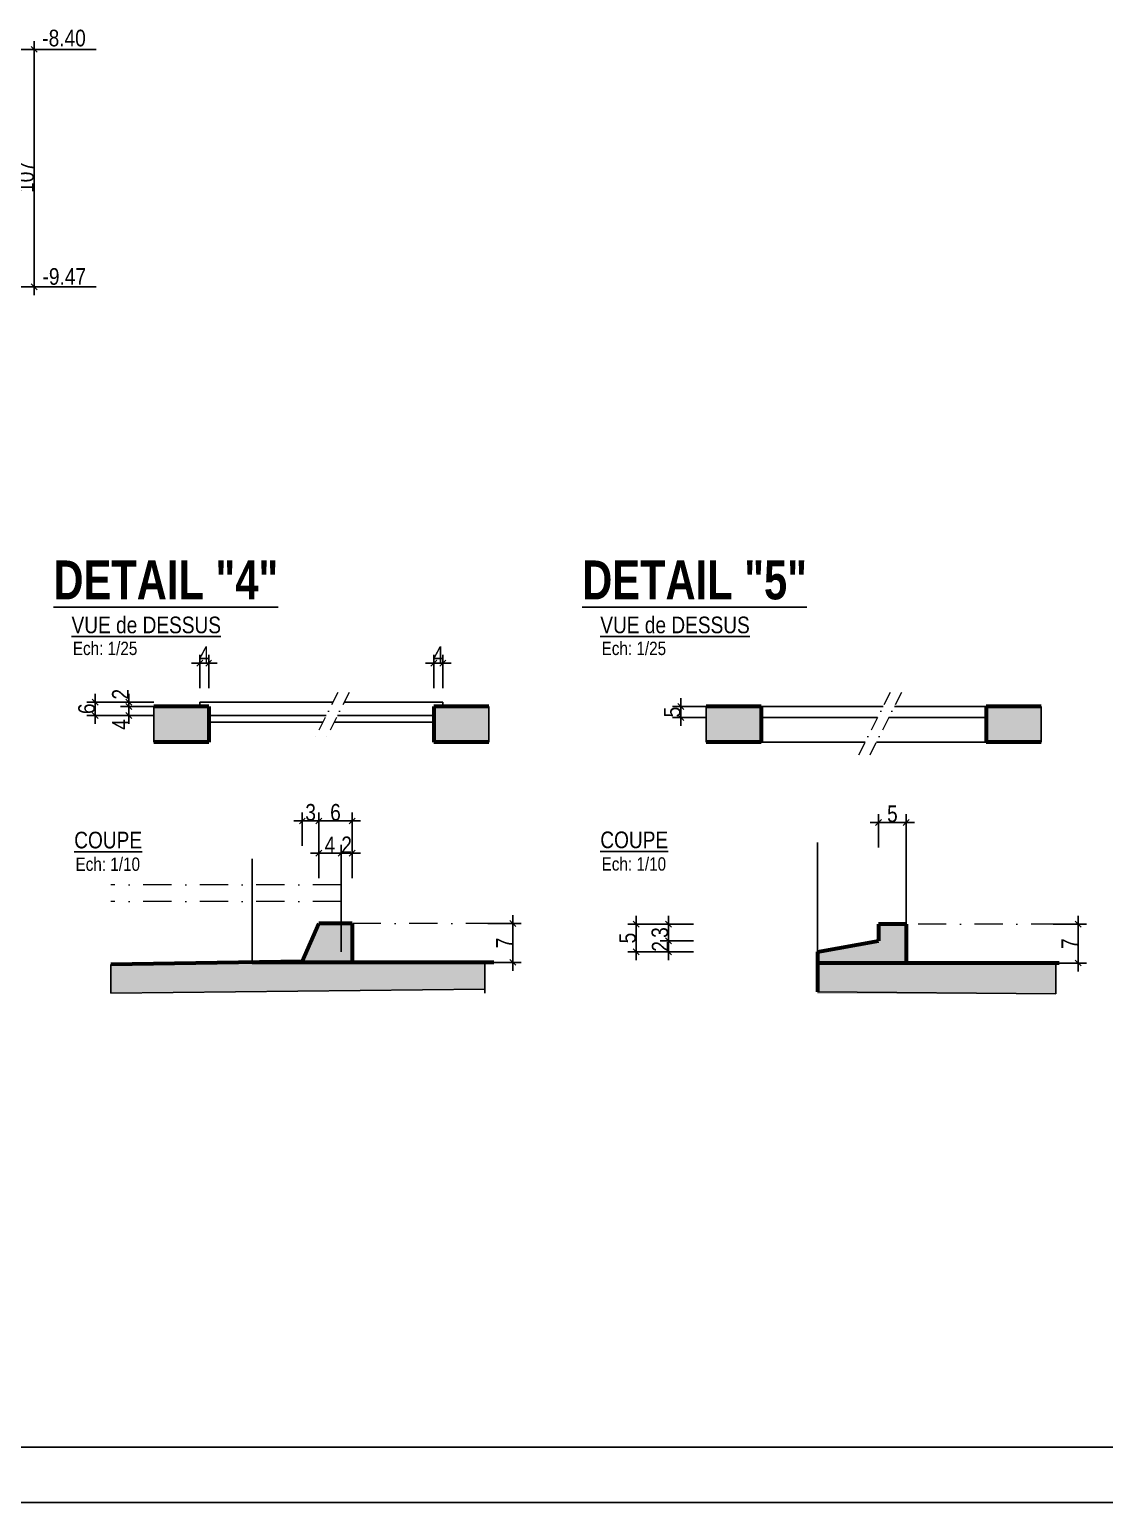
# Model space of a CAD drawing. Header units: millimetres. Extents: x 0 to 26991, y -21919 to -4.
# Drawn here: x 24496 to 25464, y -21919 to -20592 of the extents above; entities that cross this region are included whole.
import ezdxf
from ezdxf.enums import TextEntityAlignment as Align

# ---------------------------------------------------------------- set-up
doc = ezdxf.new("R2010")
doc.units = ezdxf.units.MM
doc.linetypes.add('CACHEX2', pattern=[19.05, 12.7, -6.35])
doc.linetypes.add('TIRETPTX2', pattern=[50.8, 25.4, -12.7, 0, -12.7])
for name, color, linetype in [('01_cote_gen', 4, 'Continuous'), ('01_linteaux', 2, 'Continuous'), ('01_poch_BN', 9, 'Continuous'), ('01_poch_murs', 253, 'Continuous'), ('01_texte', 230, 'Continuous'), ('AA_COTES', 2, 'Continuous')]:
    doc.layers.add(name, color=color, linetype=linetype)
doc.layers.add('01_murs_coup', color=5, linetype='Continuous', lineweight=60)
doc.layers.add('01_tram_axes', color=2, linetype='TIRETPTX2', lineweight=9)
doc.styles.add('ARIAL NA', font='ARIALN.TTF')
doc.styles.add('impact', font='impact.ttf')
doc.styles.add('STYLE2', font='ARIALN.TTF')
doc.dimstyles.new('JB10', dxfattribs={"dimscale": 0.1, "dimtxt": 150, "dimasz": 15, "dimexe": 0.1, "dimexo": 0.1, "dimgap": 0.09, "dimtad": 1, "dimdec": 1, "dimlfac": 0.2, "dimdsep": 46, "dimtxsty": 'STYLE2', "dimblk1": 'BOND_G', "dimblk2": 'BOND_D', "dimsah": 1, "dimcen": 1.5, "dimdle": 0.01, "dimse1": 1, "dimse2": 1, "dimclrd": 4, "dimclre": 2, "dimclrt": 6, "dimazin": 2, "dimtfac": 2.333333, "dimtdec": 1, "dimtix": 1, "dimtmove": 2, "dimatfit": 3, "dimldrblk": 'BOND_G', "dimfxl": 1, "dimtolj": 1, "dimtzin": 0, "dimarcsym": 0})
doc.dimstyles.new('JB25', dxfattribs={"dimscale": 0.1, "dimtxt": 150, "dimasz": 15, "dimexe": 0.1, "dimexo": 0.1, "dimgap": 0.09, "dimtad": 1, "dimdec": 1, "dimlfac": 0.5, "dimdsep": 46, "dimtxsty": 'STYLE2', "dimblk1": 'BOND_G', "dimblk2": 'BOND_D', "dimsah": 1, "dimcen": 1.5, "dimdle": 0.01, "dimse1": 1, "dimse2": 1, "dimclrd": 4, "dimclre": 2, "dimclrt": 6, "dimazin": 2, "dimtfac": 2.333333, "dimtdec": 1, "dimtix": 1, "dimtmove": 2, "dimatfit": 3, "dimldrblk": 'BOND_G', "dimfxl": 1, "dimtolj": 1, "dimtzin": 0, "dimarcsym": 0})

# ---------------------------------------------------------------- blocks, each defined once
blk = doc.blocks.new('BOND_G')
at = {"layer": 'AA_COTES', "color": 0}
for p, q in [((0, -5), (0, 15)), ((5, 0), (-5, 0)), ((1.77, 1.77), (-1.77, -1.77))]:
    blk.add_line(p, q, dxfattribs=at)
blk = doc.blocks.new('BOND_D')
at = {"layer": 'AA_COTES', "color": 0}
for p, q in [((5, 0), (-5, 0)), ((-1.77, -1.77), (1.77, 1.77)), ((0, 5), (0, -15))]:
    blk.add_line(p, q, dxfattribs=at)
blk = doc.blocks.new('*D3571')
at = {"layer": '01_cote_gen', "color": 4, "lineweight": -2, "transparency": 16777216}
blk.add_line((24758.1, -21304.9), (24785.1, -21304.9), dxfattribs=at)
at = {"layer": 'Defpoints', "color": 0, "transparency": 16777216}
for p in [(24786.6, -21304.9), (24756.6, -21397.3), (24786.6, -21397.3)]:
    blk.add_point(p, dxfattribs=at)
at = {"layer": '01_cote_gen', "color": 4, "lineweight": -2, "transparency": 16777216, "xscale": 1.5, "yscale": 1.5, "zscale": 1.5, "rotation": 180}
blk.add_blockref('BOND_G', (24756.6, -21304.9), dxfattribs=at)
at = {"layer": '01_cote_gen', "color": 4, "lineweight": -2, "transparency": 16777216, "xscale": 1.5, "yscale": 1.5, "zscale": 1.5}
blk.add_blockref('BOND_D', (24786.6, -21304.9), dxfattribs=at)
at = {"layer": '01_cote_gen', "color": 6, "transparency": 16777216, "insert": (24771.6, -21297.2), "char_height": 15, "attachment_point": 5, "style": 'STYLE2'}
blk.add_mtext('\\A1;6', dxfattribs=at)
blk = doc.blocks.new('*D3572')
at = {"layer": '01_cote_gen', "color": 4, "lineweight": -2, "transparency": 16777216}
blk.add_line((24758.1, -21333.9), (24775.1, -21333.9), dxfattribs=at)
at = {"layer": 'Defpoints', "color": 0, "transparency": 16777216}
for p in [(24756.6, -21327.4), (24776.6, -21333.9), (24776.6, -21338.9)]:
    blk.add_point(p, dxfattribs=at)
at = {"layer": '01_cote_gen', "color": 4, "lineweight": -2, "transparency": 16777216, "xscale": 1.5, "yscale": 1.5, "zscale": 1.5, "rotation": 180}
blk.add_blockref('BOND_G', (24756.6, -21333.9), dxfattribs=at)
at = {"layer": '01_cote_gen', "color": 4, "lineweight": -2, "transparency": 16777216, "xscale": 1.5, "yscale": 1.5, "zscale": 1.5}
blk.add_blockref('BOND_D', (24776.6, -21333.9), dxfattribs=at)
at = {"layer": '01_cote_gen', "color": 6, "transparency": 16777216, "insert": (24766.6, -21326.4), "char_height": 15, "attachment_point": 5, "style": 'STYLE2'}
blk.add_mtext('\\A1;4', dxfattribs=at)
blk = doc.blocks.new('*D3568')
at = {"layer": '01_cote_gen', "color": 4, "lineweight": -2, "transparency": 16777216}
blk.add_line((24778.1, -21333.9), (24785.1, -21333.9), dxfattribs=at)
at = {"layer": 'Defpoints', "color": 0, "transparency": 16777216}
for p in [(24786.6, -21330), (24786.6, -21333.9), (24776.6, -21344.1)]:
    blk.add_point(p, dxfattribs=at)
at = {"layer": '01_cote_gen', "color": 4, "lineweight": -2, "transparency": 16777216, "xscale": 1.5, "yscale": 1.5, "zscale": 1.5, "rotation": 180}
blk.add_blockref('BOND_G', (24776.6, -21333.9), dxfattribs=at)
at = {"layer": '01_cote_gen', "color": 4, "lineweight": -2, "transparency": 16777216, "xscale": 1.5, "yscale": 1.5, "zscale": 1.5}
blk.add_blockref('BOND_D', (24786.6, -21333.9), dxfattribs=at)
at = {"layer": '01_cote_gen', "color": 6, "transparency": 16777216, "insert": (24781.6, -21326.4), "char_height": 15, "attachment_point": 5, "style": 'STYLE2'}
blk.add_mtext('\\A1;2', dxfattribs=at)
blk = doc.blocks.new('*D3573')
at = {"layer": '01_cote_gen', "color": 4, "lineweight": -2, "transparency": 16777216}
blk.add_line((24931.4, -21398.8), (24931.4, -21430.8), dxfattribs=at)
at = {"layer": 'Defpoints', "color": 0, "transparency": 16777216}
for p in [(24786.6, -21397.3), (24805.5, -21432.3), (24931.4, -21432.3)]:
    blk.add_point(p, dxfattribs=at)
at = {"layer": '01_cote_gen', "color": 4, "lineweight": -2, "transparency": 16777216, "xscale": 1.5, "yscale": 1.5, "zscale": 1.5}
for name, p, rotation in [('BOND_G', (24931.4, -21397.3), 90), ('BOND_D', (24931.4, -21432.3), 270)]:
    blk.add_blockref(name, p, dxfattribs=dict(at, rotation=rotation))
at = {"layer": '01_cote_gen', "color": 6, "transparency": 16777216, "insert": (24923.8, -21414.8), "char_height": 15, "attachment_point": 5, "rotation": 90, "style": 'STYLE2'}
blk.add_mtext('\\A1;7', dxfattribs=at)
blk = doc.blocks.new('*D3574')
at = {"layer": '01_cote_gen', "color": 4, "lineweight": -2, "transparency": 16777216}
blk.add_line((24743.2, -21304.9), (24755.1, -21304.9), dxfattribs=at)
at = {"layer": 'Defpoints', "color": 0, "transparency": 16777216}
for p in [(24756.6, -21304.9), (24756.6, -21397.3), (24741.7, -21431.6)]:
    blk.add_point(p, dxfattribs=at)
at = {"layer": '01_cote_gen', "color": 4, "lineweight": -2, "transparency": 16777216, "xscale": 1.5, "yscale": 1.5, "zscale": 1.5, "rotation": 180}
blk.add_blockref('BOND_G', (24741.7, -21304.9), dxfattribs=at)
at = {"layer": '01_cote_gen', "color": 4, "lineweight": -2, "transparency": 16777216, "xscale": 1.5, "yscale": 1.5, "zscale": 1.5}
blk.add_blockref('BOND_D', (24756.6, -21304.9), dxfattribs=at)
at = {"layer": '01_cote_gen', "color": 6, "transparency": 16777216, "insert": (24749.2, -21297.2), "char_height": 15, "attachment_point": 5, "style": 'STYLE2'}
blk.add_mtext('\\A1;3', dxfattribs=at)
blk = doc.blocks.new('*D3575')
at = {"layer": '01_cote_gen', "color": 4, "lineweight": -2, "transparency": 16777216}
blk.add_line((24585.4, -21208.3), (24585.4, -21203.3), dxfattribs=at)
at = {"layer": 'Defpoints', "color": 0, "transparency": 16777216}
for p in [(24585.4, -21201.8), (24657.4, -21201.8), (24673.3, -21209.8)]:
    blk.add_point(p, dxfattribs=at)
at = {"layer": '01_cote_gen', "color": 4, "lineweight": -2, "transparency": 16777216, "xscale": 1.5, "yscale": 1.5, "zscale": 1.5}
for name, p, rotation in [('BOND_D', (24585.4, -21201.8), 90), ('BOND_G', (24585.4, -21209.8), 270)]:
    blk.add_blockref(name, p, dxfattribs=dict(at, rotation=rotation))
at = {"layer": '01_cote_gen', "color": 6, "transparency": 16777216, "insert": (24577.9, -21218), "char_height": 15, "attachment_point": 5, "rotation": 90, "style": 'STYLE2'}
blk.add_mtext('\\A1;4', dxfattribs=at)
blk = doc.blocks.new('*D3569')
at = {"layer": '01_cote_gen', "color": 4, "lineweight": -2, "transparency": 16777216}
blk.add_line((24555.1, -21208.3), (24555.1, -21199.3), dxfattribs=at)
at = {"layer": 'Defpoints', "color": 0, "transparency": 16777216}
for p in [(24555.1, -21197.8), (24597.9, -21197.8), (24597, -21209.8)]:
    blk.add_point(p, dxfattribs=at)
at = {"layer": '01_cote_gen', "color": 4, "lineweight": -2, "transparency": 16777216, "xscale": 1.5, "yscale": 1.5, "zscale": 1.5}
for name, p, rotation in [('BOND_D', (24555.1, -21197.8), 90), ('BOND_G', (24555.1, -21209.8), 270)]:
    blk.add_blockref(name, p, dxfattribs=dict(at, rotation=rotation))
at = {"layer": '01_cote_gen', "color": 6, "transparency": 16777216, "insert": (24547.5, -21203.8), "char_height": 15, "attachment_point": 5, "rotation": 90, "style": 'STYLE2'}
blk.add_mtext('\\A1;6', dxfattribs=at)
blk = doc.blocks.new('*D3570')
at = {"layer": '01_cote_gen', "color": 4, "lineweight": -2, "transparency": 16777216}
blk.add_line((24585.4, -21200.3), (24585.4, -21199.3), dxfattribs=at)
at = {"layer": 'Defpoints', "color": 0, "transparency": 16777216}
for p in [(24577.6, -21197.8), (24577.9, -21201.8), (24585.4, -21197.8)]:
    blk.add_point(p, dxfattribs=at)
at = {"layer": '01_cote_gen', "color": 4, "lineweight": -2, "transparency": 16777216, "xscale": 1.5, "yscale": 1.5, "zscale": 1.5}
for name, p, rotation in [('BOND_D', (24585.4, -21197.8), 90), ('BOND_G', (24585.4, -21201.8), 270)]:
    blk.add_blockref(name, p, dxfattribs=dict(at, rotation=rotation))
at = {"layer": '01_cote_gen', "color": 6, "transparency": 16777216, "insert": (24577.8, -21190.7), "char_height": 15, "attachment_point": 5, "rotation": 90, "style": 'STYLE2'}
blk.add_mtext('\\A1;2', dxfattribs=at)
blk = doc.blocks.new('*D3576')
at = {"layer": '01_cote_gen', "color": 4, "lineweight": -2, "transparency": 16777216}
for p, q in [((24647.9, -21162.7), (24646.4, -21162.7)), ((24657.4, -21162.7), (24649.4, -21162.7)), ((24658.9, -21162.7), (24660.4, -21162.7))]:
    blk.add_line(p, q, dxfattribs=at)
at = {"layer": 'Defpoints', "color": 0, "transparency": 16777216}
for p in [(24649.4, -21162.7), (24649.4, -21197.8), (24657.4, -21201.8)]:
    blk.add_point(p, dxfattribs=at)
at = {"layer": '01_cote_gen', "color": 4, "lineweight": -2, "transparency": 16777216, "xscale": 1.5, "yscale": 1.5, "zscale": 1.5}
blk.add_blockref('BOND_D', (24649.4, -21162.7), dxfattribs=at)
at = {"layer": '01_cote_gen', "color": 4, "lineweight": -2, "transparency": 16777216, "xscale": 1.5, "yscale": 1.5, "zscale": 1.5, "rotation": 180}
blk.add_blockref('BOND_G', (24657.4, -21162.7), dxfattribs=at)
at = {"layer": '01_cote_gen', "color": 6, "transparency": 16777216, "insert": (24653.4, -21155.2), "char_height": 15, "attachment_point": 5, "style": 'STYLE2'}
blk.add_mtext('\\A1;4', dxfattribs=at)
blk = doc.blocks.new('*D3577')
at = {"layer": '01_cote_gen', "color": 4, "lineweight": -2, "transparency": 16777216}
for p, q in [((24858.8, -21162.7), (24857.3, -21162.7)), ((24868.3, -21162.7), (24860.3, -21162.7)), ((24869.8, -21162.7), (24871.3, -21162.7))]:
    blk.add_line(p, q, dxfattribs=at)
at = {"layer": 'Defpoints', "color": 0, "transparency": 16777216}
for p in [(24860.3, -21162.7), (24860.3, -21201.8), (24868.3, -21201.8)]:
    blk.add_point(p, dxfattribs=at)
at = {"layer": '01_cote_gen', "color": 4, "lineweight": -2, "transparency": 16777216, "xscale": 1.5, "yscale": 1.5, "zscale": 1.5}
blk.add_blockref('BOND_D', (24860.3, -21162.7), dxfattribs=at)
at = {"layer": '01_cote_gen', "color": 4, "lineweight": -2, "transparency": 16777216, "xscale": 1.5, "yscale": 1.5, "zscale": 1.5, "rotation": 180}
blk.add_blockref('BOND_G', (24868.3, -21162.7), dxfattribs=at)
at = {"layer": '01_cote_gen', "color": 6, "transparency": 16777216, "insert": (24864.3, -21155.2), "char_height": 15, "attachment_point": 5, "style": 'STYLE2'}
blk.add_mtext('\\A1;4', dxfattribs=at)
blk = doc.blocks.new('*D3623')
at = {"layer": '01_cote_gen', "color": 4, "lineweight": -2, "transparency": 16777216}
blk.add_line((25440.6, -21399.4), (25440.6, -21431.4), dxfattribs=at)
at = {"layer": 'Defpoints', "color": 0, "transparency": 16777216}
for p in [(25295.8, -21397.9), (25314.7, -21432.9), (25440.6, -21432.9)]:
    blk.add_point(p, dxfattribs=at)
at = {"layer": '01_cote_gen', "color": 4, "lineweight": -2, "transparency": 16777216, "xscale": 1.5, "yscale": 1.5, "zscale": 1.5}
for name, p, rotation in [('BOND_G', (25440.6, -21397.9), 90), ('BOND_D', (25440.6, -21432.9), 270)]:
    blk.add_blockref(name, p, dxfattribs=dict(at, rotation=rotation))
at = {"layer": '01_cote_gen', "color": 6, "transparency": 16777216, "insert": (25433.1, -21415.4), "char_height": 15, "attachment_point": 5, "rotation": 90, "style": 'STYLE2'}
blk.add_mtext('\\A1;7', dxfattribs=at)
blk = doc.blocks.new('*D3624')
at = {"layer": '01_cote_gen', "color": 4, "lineweight": -2, "transparency": 16777216}
blk.add_line((25082.7, -21210.3), (25082.7, -21203.3), dxfattribs=at)
at = {"layer": 'Defpoints', "color": 0, "transparency": 16777216}
for p in [(25082.7, -21201.8), (25155, -21201.8), (25155, -21211.8)]:
    blk.add_point(p, dxfattribs=at)
at = {"layer": '01_cote_gen', "color": 4, "lineweight": -2, "transparency": 16777216, "xscale": 1.5, "yscale": 1.5, "zscale": 1.5}
for name, p, rotation in [('BOND_D', (25082.7, -21201.8), 90), ('BOND_G', (25082.7, -21211.8), 270)]:
    blk.add_blockref(name, p, dxfattribs=dict(at, rotation=rotation))
at = {"layer": '01_cote_gen', "color": 6, "transparency": 16777216, "insert": (25075.1, -21206.8), "char_height": 15, "attachment_point": 5, "rotation": 90, "style": 'STYLE2'}
blk.add_mtext('\\A1;5', dxfattribs=at)
blk = doc.blocks.new('*D3625')
at = {"layer": '01_cote_gen', "color": 4, "lineweight": -2, "transparency": 16777216}
blk.add_line((25262.3, -21306.2), (25284.3, -21306.2), dxfattribs=at)
at = {"layer": 'Defpoints', "color": 0, "transparency": 16777216}
for p in [(25285.8, -21306.2), (25285.8, -21392.4), (25260.8, -21397.9)]:
    blk.add_point(p, dxfattribs=at)
at = {"layer": '01_cote_gen', "color": 4, "lineweight": -2, "transparency": 16777216, "xscale": 1.5, "yscale": 1.5, "zscale": 1.5, "rotation": 180}
blk.add_blockref('BOND_G', (25260.8, -21306.2), dxfattribs=at)
at = {"layer": '01_cote_gen', "color": 4, "lineweight": -2, "transparency": 16777216, "xscale": 1.5, "yscale": 1.5, "zscale": 1.5}
blk.add_blockref('BOND_D', (25285.8, -21306.2), dxfattribs=at)
at = {"layer": '01_cote_gen', "color": 6, "transparency": 16777216, "insert": (25273.3, -21298.5), "char_height": 15, "attachment_point": 5, "style": 'STYLE2'}
blk.add_mtext('\\A1;5', dxfattribs=at)
blk = doc.blocks.new('*D3620')
at = {"layer": '01_cote_gen', "color": 4, "lineweight": -2, "transparency": 16777216}
blk.add_line((25071.6, -21421.4), (25071.6, -21414.4), dxfattribs=at)
at = {"layer": 'Defpoints', "color": 0, "transparency": 16777216}
for p in [(25071.6, -21412.9), (25184.1, -21412.9), (25205.8, -21422.9)]:
    blk.add_point(p, dxfattribs=at)
at = {"layer": '01_cote_gen', "color": 4, "lineweight": -2, "transparency": 16777216, "xscale": 1.5, "yscale": 1.5, "zscale": 1.5}
for name, p, rotation in [('BOND_D', (25071.6, -21412.9), 90), ('BOND_G', (25071.6, -21422.9), 270)]:
    blk.add_blockref(name, p, dxfattribs=dict(at, rotation=rotation))
at = {"layer": '01_cote_gen', "color": 6, "transparency": 16777216, "insert": (25064.1, -21417.9), "char_height": 15, "attachment_point": 5, "rotation": 90, "style": 'STYLE2'}
blk.add_mtext('\\A1;2', dxfattribs=at)
blk = doc.blocks.new('*D3621')
at = {"layer": '01_cote_gen', "color": 4, "lineweight": -2, "transparency": 16777216}
blk.add_line((25071.6, -21411.4), (25071.6, -21399.4), dxfattribs=at)
at = {"layer": 'Defpoints', "color": 0, "transparency": 16777216}
for p in [(25071.6, -21397.9), (25184.1, -21397.9), (25100.2, -21412.9)]:
    blk.add_point(p, dxfattribs=at)
at = {"layer": '01_cote_gen', "color": 4, "lineweight": -2, "transparency": 16777216, "xscale": 1.5, "yscale": 1.5, "zscale": 1.5}
for name, p, rotation in [('BOND_D', (25071.6, -21397.9), 90), ('BOND_G', (25071.6, -21412.9), 270)]:
    blk.add_blockref(name, p, dxfattribs=dict(at, rotation=rotation))
at = {"layer": '01_cote_gen', "color": 6, "transparency": 16777216, "insert": (25063.9, -21405.4), "char_height": 15, "attachment_point": 5, "rotation": 90, "style": 'STYLE2'}
blk.add_mtext('\\A1;3', dxfattribs=at)
blk = doc.blocks.new('*D3622')
at = {"layer": '01_cote_gen', "color": 4, "lineweight": -2, "transparency": 16777216}
blk.add_line((25042.4, -21421.4), (25042.4, -21399.4), dxfattribs=at)
at = {"layer": 'Defpoints', "color": 0, "transparency": 16777216}
for p in [(25042.4, -21397.9), (25088, -21397.9), (25094.1, -21422.9)]:
    blk.add_point(p, dxfattribs=at)
at = {"layer": '01_cote_gen', "color": 4, "lineweight": -2, "transparency": 16777216, "xscale": 1.5, "yscale": 1.5, "zscale": 1.5}
for name, p, rotation in [('BOND_D', (25042.4, -21397.9), 90), ('BOND_G', (25042.4, -21422.9), 270)]:
    blk.add_blockref(name, p, dxfattribs=dict(at, rotation=rotation))
at = {"layer": '01_cote_gen', "color": 6, "transparency": 16777216, "insert": (25034.8, -21410.4), "char_height": 15, "attachment_point": 5, "rotation": 90, "style": 'STYLE2'}
blk.add_mtext('\\A1;5', dxfattribs=at)
blk = doc.blocks.new('*D3639')
at = {"layer": '01_cote_gen', "color": 4, "lineweight": -2, "ltscale": 2, "transparency": 16777216}
blk.add_line((24500.2, -20611.2), (24500.2, -20822.2), dxfattribs=at)
at = {"layer": 'Defpoints', "color": 0, "ltscale": 2, "transparency": 16777216}
for p in [(24480.8, -20609.7), (24480.8, -20823.7), (24500.2, -20823.7)]:
    blk.add_point(p, dxfattribs=at)
at = {"layer": '01_cote_gen', "color": 4, "lineweight": -2, "ltscale": 2, "transparency": 16777216, "xscale": 1.5, "yscale": 1.5, "zscale": 1.5}
for name, p, rotation in [('BOND_G', (24500.2, -20609.7), 90), ('BOND_D', (24500.2, -20823.7), 270)]:
    blk.add_blockref(name, p, dxfattribs=dict(at, rotation=rotation))
at = {"layer": '01_cote_gen', "color": 6, "ltscale": 2, "transparency": 16777216, "insert": (24492.5, -20724.7), "char_height": 15, "attachment_point": 5, "rotation": 90, "style": 'STYLE2'}
blk.add_mtext('\\A1;107', dxfattribs=at)

msp = doc.modelspace()

# ---------------------------------------------------------------- hatches: boundary and pattern name
at = {"layer": '01_poch_BN'}
h = msp.add_hatch(color=256, dxfattribs=at)
h.dxf.hatch_style = 1
h.paths.add_polyline_path([(24657.44, -21201.78), (24607.92, -21201.78), (24607.92, -21233.78), (24657.44, -21233.78)])
h.paths.add_polyline_path([(24909.84, -21201.78), (24860.31, -21201.78), (24860.31, -21233.78), (24909.84, -21233.78)])
h = msp.add_hatch(color=256, dxfattribs=at)
h.dxf.hatch_style = 1
h.paths.add_polyline_path([(25155.02, -21201.78), (25105.5, -21201.78), (25105.5, -21233.78), (25155.02, -21233.78)])
h.paths.add_polyline_path([(25407.42, -21201.78), (25357.89, -21201.78), (25357.89, -21233.78), (25407.42, -21233.78)])
at = {"layer": '01_poch_BN', "ltscale": 0.1}
h = msp.add_hatch(color=256, dxfattribs=at)
h.dxf.hatch_style = 1
h.paths.add_polyline_path([(24776.58, -21397.31), (24756.58, -21397.31), (24741.73, -21431.61), (24696.58, -21432.28), (24696.58, -21432.31), (24776.58, -21432.31)])
h.paths.add_polyline_path([(24786.58, -21397.31), (24776.58, -21397.31), (24776.58, -21432.31), (24786.58, -21432.31)])
h.paths.add_polyline_path([(24906.21, -21432.31), (24786.58, -21432.31), (24776.58, -21432.31), (24696.58, -21432.31), (24696.58, -21432.28), (24569.23, -21434.18), (24569.23, -21460.08), (24906.21, -21456.32)])
h = msp.add_hatch(color=256, dxfattribs=at)
h.dxf.hatch_style = 1
h.paths.add_polyline_path([(25285.79, -21397.89), (25260.79, -21397.89), (25260.79, -21412.89), (25205.79, -21422.89), (25205.79, -21432.89), (25285.79, -21432.89)])
h.paths.add_polyline_path([(25420.53, -21432.89), (25295.79, -21432.89), (25205.79, -21432.89), (25205.79, -21432.87), (25205.79, -21434.77), (25205.79, -21460.67), (25420.53, -21460.67)])

# ---------------------------------------------------------------- linework, layer by layer
at = {"layer": '01_cote_gen', "color": 5, "ltscale": 0.1}
msp.add_line((21100.52, -21868.97), (25940.52, -21868.97), dxfattribs=at)
at = {"layer": '01_cote_gen', "ltscale": 0.1}
msp.add_line((21050.52, -21918.97), (25940.52, -21918.97), dxfattribs=at)
at = {"layer": '01_linteaux'}
for p, q in [((24649.44, -21197.78), (24769.38, -21197.78)), ((24649.44, -21197.78), (24649.44, -21201.78)), ((24779.53, -21197.78), (24868.31, -21197.78)), ((24868.31, -21197.78), (24868.31, -21201.78)), ((25264.94, -21201.78), (25155.02, -21201.78)), ((25357.89, -21201.78), (25275.08, -21201.78)), ((24657.44, -21209.78), (24763.32, -21209.78)), ((24657.44, -21215.78), (24760.28, -21215.78)), ((24770.43, -21215.78), (24860.31, -21215.78)), ((24773.46, -21209.78), (24860.31, -21209.78)), ((25259.89, -21211.78), (25155.02, -21211.78)), ((25357.89, -21211.78), (25270.03, -21211.78)), ((25155.02, -21233.78), (25248.76, -21233.78)), ((25357.89, -21233.78), (25258.91, -21233.78)), ((25205.79, -21324.31), (25205.79, -21422.89)), ((25285.79, -21319.06), (25285.79, -21397.89)), ((24696.58, -21338.94), (24696.58, -21432.31)), ((24776.58, -21338.94), (24776.58, -21397.31)), ((24786.58, -21432.31), (24776.58, -21432.31))]:
    msp.add_line(p, q, dxfattribs=at)
at = {"layer": '01_linteaux', "linetype": 'CACHEX2', "ltscale": 2}
msp.add_line((24776.58, -21397.31), (24776.58, -21432.31), dxfattribs=at)
at = {"layer": '01_murs_coup'}
for p, q in [((24657.44, -21201.78), (24607.92, -21201.78)), ((24657.44, -21201.78), (24657.44, -21233.78)), ((24860.31, -21201.78), (24860.31, -21233.78)), ((24909.84, -21201.78), (24860.31, -21201.78)), ((25155.02, -21201.78), (25105.5, -21201.78)), ((25155.02, -21201.78), (25155.02, -21233.78)), ((25357.89, -21201.78), (25357.89, -21233.78)), ((25407.42, -21201.78), (25357.89, -21201.78)), ((24657.44, -21233.78), (24607.92, -21233.78)), ((24909.84, -21233.78), (24860.31, -21233.78)), ((25155.02, -21233.78), (25105.5, -21233.78)), ((25407.42, -21233.78), (25357.89, -21233.78)), ((24756.58, -21397.31), (24741.73, -21431.61)), ((24786.58, -21397.31), (24756.58, -21397.31)), ((24786.58, -21397.31), (24786.58, -21432.31)), ((25260.79, -21397.89), (25260.79, -21412.89)), ((25285.79, -21397.89), (25260.79, -21397.89)), ((25285.79, -21397.89), (25285.79, -21432.89)), ((25205.79, -21422.89), (25260.79, -21412.89)), ((24741.73, -21431.61), (24569.23, -21434.18)), ((24914.4, -21432.31), (24696.58, -21432.31)), ((24914.4, -21432.31), (24786.58, -21432.31)), ((25205.79, -21422.89), (25205.79, -21458.79)), ((25205.79, -21432.87), (25205.79, -21432.89)), ((25423.61, -21432.89), (25205.79, -21432.89)), ((25423.61, -21432.89), (25295.79, -21432.89))]:
    msp.add_line(p, q, dxfattribs=at)
at = {"layer": '01_poch_BN'}
for p, q in [((24909.84, -21201.78), (24909.84, -21233.78)), ((25407.42, -21201.78), (25407.42, -21233.78)), ((24569.23, -21434.18), (24569.23, -21460.08)), ((24906.21, -21460.08), (24906.21, -21432.31)), ((25205.79, -21432.89), (25205.79, -21458.79)), ((25420.53, -21460.67), (25420.53, -21432.89)), ((25205.79, -21458.79), (25420.53, -21460.67))]:
    msp.add_line(p, q, dxfattribs=at)
at = {"layer": '01_poch_BN', "ltscale": 0.1}
msp.add_line((24569.23, -21460.08), (24906.21, -21456.32), dxfattribs=at)
at = {"layer": '01_poch_murs'}
for p, q in [((24607.92, -21201.78), (24607.92, -21233.78)), ((25105.5, -21201.78), (25105.5, -21233.78))]:
    msp.add_line(p, q, dxfattribs=at)
at = {"layer": '01_texte'}
for p, q in [((24507.65, -20609.73), (24555.92, -20609.73)), ((24507.65, -20823.73), (24555.92, -20823.73))]:
    msp.add_line(p, q, dxfattribs=at)
at = {"layer": '01_tram_axes', "ltscale": 0.5}
for p, q in [((24773.79, -21189.06), (24752.46, -21231.26)), ((24783.94, -21189.06), (24762.6, -21231.26)), ((25271.37, -21189.06), (25242.73, -21245.71)), ((25281.52, -21189.06), (25252.88, -21245.71))]:
    msp.add_line(p, q, dxfattribs=at)
at = {"layer": '01_tram_axes', "ltscale": 2}
for p, q in [((25285.79, -21389.88), (25285.79, -21332.43)), ((24776.58, -21362.31), (24776.58, -21377.31))]:
    msp.add_line(p, q, dxfattribs=at)
at = {"layer": '01_tram_axes'}
for p, q in [((24776.58, -21362.31), (24569.23, -21362.31)), ((24776.58, -21377.31), (24569.23, -21377.31)), ((24914.4, -21397.31), (24786.58, -21397.31)), ((25423.61, -21397.89), (25285.79, -21397.89))]:
    msp.add_line(p, q, dxfattribs=at)

# ---------------------------------------------------------------- texts
at = {"layer": '01_texte', "style": 'ARIAL NA'}
for s, height, p in [('-8.40', 15, (24507.49, -20607)), ('-9.47', 15, (24507.73, -20821.82)), ('%%UVUE de DESSUS', 15, (24533.85, -21135.78)), ('%%UVUE de DESSUS', 15, (25010.19, -21135.78)), (' Ech: 1/25', 12, (24531.19, -21155.39)), (' Ech: 1/25', 12, (25007.53, -21155.39)), ('%%UCOUPE', 15, (24536.26, -21329.6)), ('%%UCOUPE', 15, (25010.19, -21329.41)), (' Ech: 1/10', 12, (24533.61, -21349.83)), (' Ech: 1/10', 12, (25007.53, -21349.64))]:
    msp.add_text(s, height=height, dxfattribs=at).set_placement(p)
at = {"layer": '01_texte', "style": 'impact'}
for s, p in [('%%UDETAIL "4"', (24618.76, -21115.71)), ('%%UDETAIL "5"', (25095.1, -21115.71))]:
    msp.add_text(s, height=35, dxfattribs=at).set_placement(p, align=Align.BOTTOM_CENTER)

# ---------------------------------------------------------------- dimensions: what is measured, and where the dimension line sits
at = {"layer": '01_cote_gen', "ltscale": 2}
dim = msp.add_linear_dim(base=(24500.15, -20823.73), p1=(24480.76, -20609.73), p2=(24480.76, -20823.73), angle=90, dimstyle='JB25', dxfattribs=at)
dim.commit()
dim.dimension.update_dxf_attribs({"geometry": '*D3639', "text_midpoint": (24492.49, -20724.73), "dimtype": 160})
at = {"layer": '01_cote_gen'}
for base, p1, p2, dimstyle, picture, middle in [((24649.44, -21162.72), (24657.44, -21201.78), (24649.44, -21197.78), 'JB25', '*D3576', (24653.44, -21155.21)), ((24860.31, -21162.72), (24868.31, -21201.78), (24860.31, -21201.78), 'JB25', '*D3577', (24864.31, -21155.21)), ((24756.58, -21304.85), (24741.73, -21431.61), (24756.58, -21397.31), 'JB10', '*D3574', (24749.16, -21297.19)), ((24786.58, -21304.85), (24756.58, -21397.31), (24786.58, -21397.31), 'JB10', '*D3571', (24771.58, -21297.19)), ((25285.79, -21306.16), (25260.79, -21397.89), (25285.79, -21392.39), 'JB10', '*D3625', (25273.29, -21298.53)), ((24776.58, -21333.91), (24756.58, -21327.35), (24776.58, -21338.94), 'JB10', '*D3572', (24766.58, -21326.4)), ((24786.58, -21333.91), (24776.58, -21344.06), (24786.58, -21330.01), 'JB10', '*D3568', (24781.58, -21326.37))]:
    dim = msp.add_linear_dim(base=base, p1=p1, p2=p2, dimstyle=dimstyle, dxfattribs=at)
    dim.commit()
    dim.dimension.update_dxf_attribs({"geometry": picture, "text_midpoint": middle})
for base, p1, p2, dimstyle, picture, middle in [((24555.14, -21197.78), (24597.02, -21209.78), (24597.89, -21197.78), 'JB25', '*D3569', (24547.47, -21203.78)), ((25082.75, -21201.78), (25155.02, -21211.78), (25155.02, -21201.78), 'JB25', '*D3624', (25075.11, -21206.78)), ((24931.35, -21432.31), (24786.58, -21397.31), (24805.49, -21432.31), 'JB10', '*D3573', (24923.85, -21414.81)), ((25042.4, -21397.89), (25094.11, -21422.89), (25087.99, -21397.89), 'JB10', '*D3622', (25034.76, -21410.39)), ((25071.61, -21397.89), (25100.19, -21412.89), (25184.06, -21397.89), 'JB10', '*D3621', (25063.95, -21405.39)), ((25440.56, -21432.89), (25295.79, -21397.89), (25314.7, -21432.89), 'JB10', '*D3623', (25433.05, -21415.39)), ((25071.61, -21412.89), (25205.79, -21422.89), (25184.06, -21412.89), 'JB10', '*D3620', (25064.07, -21417.89))]:
    dim = msp.add_linear_dim(base=base, p1=p1, p2=p2, angle=90, dimstyle=dimstyle, dxfattribs=at)
    dim.commit()
    dim.dimension.update_dxf_attribs({"geometry": picture, "text_midpoint": middle})
for base, p1, p2, picture, middle in [((24585.38, -21197.78), (24577.88, -21201.78), (24577.64, -21197.78), '*D3570', (24577.84, -21190.71)), ((24585.38, -21201.78), (24673.28, -21209.78), (24657.44, -21201.78), '*D3575', (24577.87, -21217.96))]:
    dim = msp.add_linear_dim(base=base, p1=p1, p2=p2, angle=90, dimstyle='JB25', dxfattribs=at)
    dim.commit()
    dim.dimension.update_dxf_attribs({"geometry": picture, "text_midpoint": middle, "dimtype": 160})

doc.saveas('drawing.dxf')
